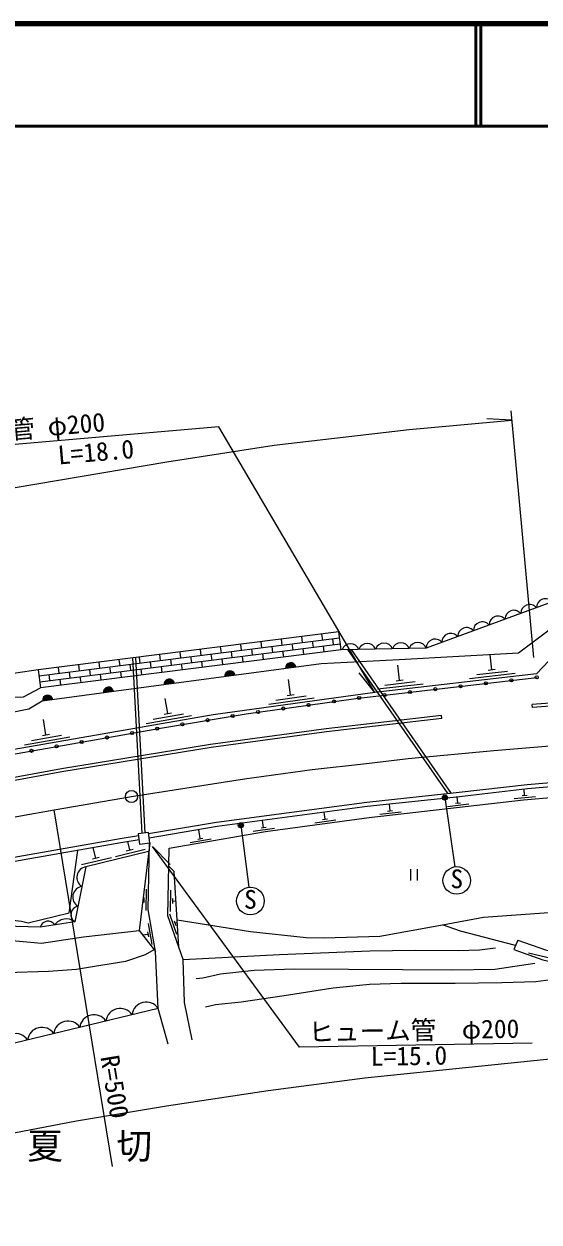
# Model space of a CAD drawing. Units: millimetres at full size, sheet at 1:1000; details may follow other scales. Extents: x 40000 to 680000, y 20000 to 380000.
# Drawn here: x 253521 to 303953, y 262745 to 380000 of the extents above; entities that cross this region are included whole.
import ezdxf
from ezdxf.enums import TextEntityAlignment as Align

# ---------------------------------------------------------------- set-up
doc = ezdxf.new("R2010")
doc.units = ezdxf.units.MM
doc.header["$LTSCALE"] = 1000
doc.linetypes.add('CHAIN', pattern=[18.5, 12, -1.5, 3.5, -1.5])
for name, color, linetype, lineweight in [('M-BGD', 7, 'Continuous', 25), ('M-BGD-EXST', 7, 'Continuous', 25), ('M-BMK', 2, 'CHAIN', 13), ('M-BMK-SRVR', 3, 'Continuous', 25), ('M-STR-HTXT', 7, 'Continuous', 13), ('M-TTL', 2, 'Continuous', 140), ('M-TTL-LINE', 7, 'Continuous', 50)]:
    doc.layers.add(name, color=color, linetype=linetype, lineweight=lineweight)
doc.layers.add('M-BMK-HTXT', color=7, linetype='Continuous')
doc.styles.add('ＭＳ ゴシック', font='')
doc.styles.get('ＭＳ ゴシック').set_extended_font_data('MS Gothic')

msp = doc.modelspace()

# ---------------------------------------------------------------- hatches: boundary and pattern name
at = {"layer": 'M-BGD'}
for points in [[(273187, 316116), (274198, 316250, 0.99088)], [(279135, 316908), (280146, 317042, 0.99695)], [(267240, 315324), (268251, 315458, 0.98485)], [(255347, 313726), (256357, 313863, 0.99834)], [(262303, 314666), (261293, 314530, -0.98096)]]:
    msp.add_hatch(color=256, dxfattribs=at).paths.add_polyline_path(points)
at = {"layer": 'M-BGD-EXST'}
for points in [[(294954, 304400, -1), (294514, 304161, -0.41421), (294614, 304500, -0.41421)], [(274977, 301696, -1), (274538, 301457, -0.41421), (274638, 301796, -0.41421)]]:
    msp.add_hatch(color=256, dxfattribs=at).paths.add_polyline_path(points)

# ---------------------------------------------------------------- linework, layer by layer
at = {"layer": 'M-BGD'}
for p, q in [((284343, 320494), (254921, 316779)), ((282773, 319707), (282700, 320286)), ((284563, 318755), (284343, 320494)), ((254994, 316200), (284416, 319914)), ((255067, 315620), (284489, 319335)), ((272852, 318454), (272779, 319034)), ((274836, 318705), (274763, 319284)), ((276821, 318955), (276747, 319535)), ((277886, 318501), (277813, 319081)), ((278805, 319206), (278732, 319785)), ((279870, 318752), (279797, 319331)), ((280789, 319456), (280716, 320036)), ((281854, 319002), (281781, 319582)), ((282920, 318548), (282847, 319127)), ((283839, 319253), (283766, 319832)), ((284563, 318755), (255140, 315041)), ((262931, 317202), (262858, 317781)), ((265080, 300773), (264171, 317947)), ((265378, 300811), (264470, 317985)), ((264915, 317452), (264842, 318032)), ((266899, 317703), (266826, 318282)), ((267965, 317249), (267892, 317828)), ((268884, 317953), (268810, 318533)), ((269949, 317499), (269876, 318079)), ((270868, 318204), (270795, 318783)), ((271933, 317750), (271860, 318329)), ((272998, 317295), (272925, 317875)), ((273917, 318000), (273844, 318580)), ((274983, 317546), (274910, 318125)), ((275902, 318251), (275829, 318830)), ((276967, 317796), (276894, 318376)), ((278951, 318047), (278878, 318626)), ((280935, 318297), (280862, 318877)), ((285191, 318767), (295023, 304656)), ((285552, 318774), (295364, 304691)), ((299324, 316802), (299158, 318257)), ((254921, 316779), (255140, 315041)), ((256978, 316450), (256905, 317030)), ((258962, 316701), (258889, 317280)), ((260028, 316246), (259955, 316826)), ((260947, 316951), (260873, 317531)), ((262012, 316497), (261939, 317077)), ((263077, 316043), (263004, 316622)), ((263996, 316748), (263923, 317327)), ((265061, 316293), (264988, 316873)), ((265980, 316998), (265907, 317578)), ((267046, 316544), (266973, 317123)), ((269030, 316794), (268957, 317374)), ((271014, 317045), (270941, 317624)), ((290297, 315768), (290126, 317258)), ((297868, 316333), (300849, 316674)), ((298976, 316762), (299672, 316842)), ((256059, 315745), (255986, 316325)), ((257124, 315291), (257051, 315871)), ((258043, 315996), (257970, 316576)), ((259109, 315542), (259036, 316121)), ((261093, 315792), (261020, 316372)), ((279629, 314341), (279421, 315827)), ((288130, 314916), (292600, 315428)), ((288841, 315299), (291821, 315641)), ((289949, 315728), (290644, 315808)), ((297157, 315950), (301628, 316462)), ((278185, 313836), (281156, 314252)), ((279282, 314293), (279975, 314390)), ((267610, 312514), (267353, 313992)), ((277483, 313435), (281940, 314058)), ((303304, 313093), (303281, 313392)), ((255677, 310438), (255420, 311916)), ((265496, 311537), (269930, 312309)), ((266184, 311962), (269139, 312476)), ((267265, 312454), (267955, 312574)), ((294421, 312024), (294386, 312322)), ((253563, 309461), (257997, 310233)), ((254251, 309885), (257206, 310400)), ((255332, 310378), (256022, 310498)), ((302541, 304500), (302491, 305099)), ((295771, 303729), (296258, 303785)), ((296014, 303757), (295946, 304350)), ((301512, 304203), (303605, 304379)), ((302297, 304480), (302785, 304521)), ((283003, 302176), (282911, 302856)), ((288352, 302668), (290438, 302907)), ((289128, 302968), (289615, 303024)), ((289371, 302996), (289296, 303652)), ((294995, 303429), (297081, 303668)), ((276742, 301317), (277226, 301390)), ((276984, 301353), (276880, 302045)), ((281991, 301827), (284072, 302109)), ((282760, 302143), (283246, 302209)), ((269791, 299884), (271860, 300246)), ((270548, 300230), (271031, 300314)), ((270789, 300272), (270637, 301144)), ((275977, 300990), (278053, 301301)), ((260559, 298366), (260313, 299384)), ((262485, 298523), (265402, 299227)), ((263533, 299085), (264213, 299249)), ((263873, 299167), (263678, 299975)), ((259171, 297722), (262087, 298427)), ((260218, 298284), (260899, 298448)), ((291369, 297295), (291369, 296177)), ((292036, 297295), (292036, 296177)), ((265296, 294028), (265305, 294518)), ((265491, 293219), (265529, 295319)), ((267870, 295220), (267828, 293121)), ((268064, 294411), (268054, 293921)), ((265300, 294273), (265156, 294276)), ((268059, 294166), (268399, 294159)), ((266084, 289903), (265726, 291972)), ((267761, 292912), (268454, 290929)), ((268225, 292221), (268387, 291759)), ((268306, 291990), (268533, 292069)), ((265698, 290902), (265166, 290810)), ((265740, 290660), (265656, 291143)), ((302906, 289082), (305829, 288408))]:
    msp.add_line(p, q, dxfattribs=at)
for points in [[(458273, 332689), (441133, 336301), (418463, 339161), (410092, 339969), (407730, 340237), (397102, 339532), (392058, 337919), (369576, 334922), (354830, 334322), (333219, 329416), (322911, 328198), (308724, 324702), (292891, 318917), (284563, 318755)], [(312731, 323105), (306237, 321643), (301943, 318408), (290271, 317775), (282614, 317371), (262337, 314671), (255288, 313718), (253989, 312954), (237806, 309718), (220036, 306315), (200798, 302603), (197495, 299776), (176759, 300099), (182374, 298196), (184856, 297865), (185414, 297345)], [(307392, 320277), (303707, 316398), (287869, 314584), (272048, 312373), (238661, 306564), (222090, 303665), (201079, 300016), (185414, 297345)], [(254921, 316779), (233028, 313533), (233294, 311136)], [(185532, 296950), (213018, 301721), (243243, 306917), (266896, 311094), (275264, 312492), (286030, 313997), (303726, 316049)], [(175962, 303218), (191808, 305237), (198205, 305192), (233294, 311136), (242910, 313211), (247832, 313982), (253479, 314152), (255140, 315041)], [(412028, 311391), (400092, 312354), (390724, 313122), (381051, 313802), (373791, 314355), (367316, 314713), (359961, 315125), (351515, 315268), (342162, 315322), (334060, 315165), (324190, 314728), (309356, 313864), (303281, 313392)], [(412003, 311092), (400068, 312055), (390701, 312823), (381029, 313502), (373772, 314056), (367299, 314413), (359950, 314825), (351511, 314968), (342164, 315021), (334070, 314865), (324205, 314428), (309376, 313565), (303304, 313093)], [(294386, 312322), (283115, 311003), (271798, 309485), (257181, 307099), (242456, 304407), (222586, 300793), (201399, 296875), (185360, 293967)], [(294421, 312024), (283153, 310705), (271842, 309188), (257232, 306803), (242510, 304112), (222640, 300498), (201453, 296580), (185413, 293672)], [(311275, 306247), (302789, 305536), (296125, 304771), (287080, 303821), (272383, 301843), (265722, 300724)], [(311301, 305848), (302829, 305138), (296168, 304374), (287128, 303424), (272443, 301448), (265773, 300327)], [(270005, 280562), (269246, 284247), (269113, 288438), (267620, 292711), (267754, 299326), (277176, 300971), (287309, 302347), (302422, 304079), (311545, 304844), (317897, 305171), (326176, 305578), (335693, 305879), (348634, 305937), (360958, 305779), (368786, 305524), (377200, 305018), (392566, 303871), (400225, 303130), (402728, 302867), (402327, 300746)], [(264735, 300558), (262950, 300258), (252923, 298478), (242528, 296502), (214916, 291398), (209561, 290496)], [(264786, 300161), (263018, 299864), (252996, 298085), (242602, 296109), (214986, 291004), (209768, 290125)], [(222847, 289131), (228390, 291948), (237992, 293587), (248176, 292778), (253290, 292182), (253946, 292044), (257955, 293013), (258793, 299114)], [(265832, 299861), (264794, 291288), (266406, 289220)], [(267636, 280162), (266665, 283647), (266406, 289220), (265693, 293331), (265812, 299858)], [(265728, 298997), (259594, 297516), (258487, 292130), (255119, 291597), (245698, 291870), (241374, 292558), (237991, 292545), (230302, 291478), (224222, 289147), (209376, 281940), (205280, 280550), (195899, 278585)], [(301885, 290320), (301494, 289425), (304332, 288414), (309189, 287295), (311611, 287039), (314232, 287137), (317207, 287708), (325643, 291116), (328921, 292261), (332983, 293191), (335918, 293678), (338841, 293958), (341615, 293995), (345415, 293654), (347888, 293484), (350887, 293471), (356044, 293703), (361565, 294276), (364963, 294824), (369085, 295837), (372388, 297226), (373606, 298164)], [(268688, 289656), (268213, 297054), (267718, 297563)], [(268518, 292308), (275699, 291166), (281147, 290598), (282912, 290548), (288367, 290732), (294489, 291837), (298522, 292587), (304441, 292992), (314758, 293561), (324503, 294181), (333176, 294749)], [(301885, 290320), (304577, 289390), (308298, 288496), (310896, 288110), (313866, 288221), (315632, 288644), (323539, 291690), (329633, 293770), (333176, 294749)], [(193793, 279547), (195899, 278585), (200476, 276701), (209014, 279612), (224538, 286871), (231078, 289082), (231823, 290801), (238381, 291258), (240852, 291816), (250171, 290503), (255247, 290022), (259356, 290659), (264794, 291288)], [(301655, 289795), (296269, 291220), (294489, 291837)], [(231078, 289082), (232364, 288930), (233284, 288722), (234203, 288181), (235033, 287501), (236044, 287104), (237147, 286875), (238047, 286901), (239261, 287123), (241216, 287260), (245613, 287103), (247600, 287037), (255927, 287289), (258664, 287488), (260422, 287779), (263482, 288286), (265430, 288933), (266260, 289406)], [(269113, 288438), (278542, 288926), (287398, 289273), (291808, 289350), (296018, 289317), (298132, 289384), (299692, 289582)], [(270385, 286582), (271026, 286634), (272769, 287050), (276065, 287403), (280005, 287512), (290600, 287455), (295482, 287431), (299628, 287508), (303529, 288086)], [(271305, 283823), (272271, 284041), (274804, 284283), (278992, 284921), (283780, 285675), (287357, 286029), (290457, 286132), (295734, 286132), (300308, 286188), (303632, 286299), (305585, 286531), (306728, 286777), (308338, 287491)], [(266665, 283647), (247839, 279101), (238334, 273812), (221283, 269854), (181393, 263098), (175968, 265530), (165279, 262597), (148365, 255713)]]:
    msp.add_lwpolyline(points, dxfattribs=at)
msp.add_lwpolyline([(264840, 299734), (265832, 299861), (265706, 300853), (264714, 300726)], close=True, dxfattribs=at)
for centre in [(298759, 315473), (301242, 315761), (303726, 316049), (288825, 314321), (291309, 314609), (293792, 314897), (296276, 315185), (278913, 313002), (281389, 313349), (283865, 313695), (286342, 314033), (271501, 311863), (273967, 312276), (276437, 312656), (264108, 310602), (266570, 311036), (269035, 311451), (259184, 309732), (261646, 310167), (254260, 308862), (256722, 309297)]:
    msp.add_circle(centre, 150, dxfattribs=at)
for centre, radius, start, end in [((304578, 322869), 875, 40.06938, 180.06938), ((301489, 321740), 875, 40.06938, 180.06938), ((303033, 322304), 875, 40.06938, 180.06938), ((298399, 320611), 875, 40.06938, 180.06938), ((299944, 321176), 875, 40.06938, 180.06938), ((295310, 319483), 875, 40.06938, 180.06938), ((296855, 320047), 875, 40.06938, 180.06938), ((285498, 318474), 875, 21.11535, 161.11535), ((287142, 318506), 875, 21.11535, 161.11535), ((288786, 318538), 875, 21.11535, 161.11535), ((290430, 318570), 875, 21.11535, 161.11535), ((292074, 318602), 875, 21.11535, 161.11535), ((293766, 318918), 875, 40.06938, 180.06938), ((273693, 316178), 510, 7.61364, 187.61364), ((279641, 316973), 510, 7.61364, 187.61364), ((267746, 315383), 510, 7.61364, 187.61364), ((255852, 313793), 510, 7.61364, 187.61364), ((261799, 314588), 510, 7.61364, 187.61364), ((259747, 296477), 1050, 98.38006, 238.38006), ((259350, 294544), 1050, 98.38006, 238.38006), ((258952, 292827), 838, 100.47579, 236.28433), ((255876, 291407), 780, 32.03246, 165.94923), ((257657, 291062), 1353, 52.15358, 145.82811), ((265498, 282873), 1400, 33.57709, 173.57709), ((260383, 281638), 1400, 33.57709, 173.57709), ((262941, 282255), 1400, 33.57709, 173.57709), ((255268, 280402), 1400, 33.57709, 173.57709), ((257825, 281020), 1400, 33.57709, 173.57709), ((252710, 279785), 1400, 33.57709, 173.57709)]:
    msp.add_arc(centre, radius, start, end, dxfattribs=at)
at = {"layer": 'M-BGD-EXST'}
for p, q in [((294734, 304280), (295702, 297512)), ((274758, 301577), (275523, 295505))]:
    msp.add_line(p, q, dxfattribs=at)
for centre, radius in [((294734, 304280), 250), ((274758, 301577), 250), ((295893, 296176), 1350), ((275692, 294166), 1350)]:
    msp.add_circle(centre, radius, dxfattribs=at)
at = {"layer": 'M-BMK'}
msp.add_lwpolyline([(67395, 268144), (92751, 272774), (116216, 277125), (131846, 280085), (150263, 283445), (165710, 286287), (186894, 290139), (200651, 292750), (226159, 297488), (253173, 302509), (256492, 303085), (264054, 304390), (275110, 306134), (281733, 307036), (287057, 307611), (291140, 308103), (299535, 308895), (307997, 309599)], dxfattribs=at)
at = {"layer": 'M-BMK-SRVR'}
msp.add_circle((264054, 304390), 600, dxfattribs=at)
at = {"layer": 'M-STR-HTXT'}
for p, q in [((301300, 341227), (298848, 341343)), ((303452, 318005), (301217, 342123)), ((287869, 314584), (286342, 316507)), ((262202, 268178), (256492, 303085)), ((266123, 299502), (267835, 297743))]:
    msp.add_line(p, q, dxfattribs=at)
for points in [[(181074, 322431), (197672, 325297), (231233, 331021), (267508, 337156), (278007, 338772), (291246, 340296), (301300, 341227)], [(287869, 314584), (272599, 340557), (240949, 337836)], [(303265, 280247), (280508, 279855), (266123, 299502)], [(214293, 263899), (243461, 269741), (258676, 272647), (267470, 274113), (277435, 275622), (286885, 276842), (305653, 278785)]]:
    msp.add_lwpolyline(points, dxfattribs=at)
at = {"layer": 'M-TTL'}
msp.add_line((680000, 380000), (40000, 380000), dxfattribs=at)
at = {"layer": 'M-TTL-LINE'}
for p, q in [((297750, 380000), (297750, 370000)), ((298250, 380000), (298250, 370000)), ((40000, 370000), (680000, 370000))]:
    msp.add_line(p, q, dxfattribs=at)

# ---------------------------------------------------------------- texts
at = {"layer": 'M-BGD-EXST', "style": 'ＭＳ ゴシック'}
for p in [(295238, 294883), (275037, 292874)]:
    msp.add_text('S', height=1833, rotation=358.508, dxfattribs=at).set_placement(p, align=Align.BOTTOM_LEFT)
at = {"layer": 'M-BMK-HTXT', "style": 'ＭＳ ゴシック'}
msp.add_text('夏   切', height=2566, dxfattribs=at).set_placement((259958, 270196), align=Align.MIDDLE_CENTER)
at = {"layer": 'M-STR-HTXT', "style": 'ＭＳ ゴシック'}
for s, rotation, p in [('ヒューム管 φ200', 4.913, (242263, 337949)), ('L=18.0', 4.913, (256964, 336335)), ('ヒューム管\u3000φ200', 0.987, (281411, 279870)), ('L=15.0', 0.987, (287502, 277477)), ('R=500', 279.29, (260461, 278824))]:
    msp.add_text(s, height=1833, rotation=rotation, dxfattribs=at).set_placement(p, align=Align.BOTTOM_LEFT)

doc.saveas('drawing.dxf')
